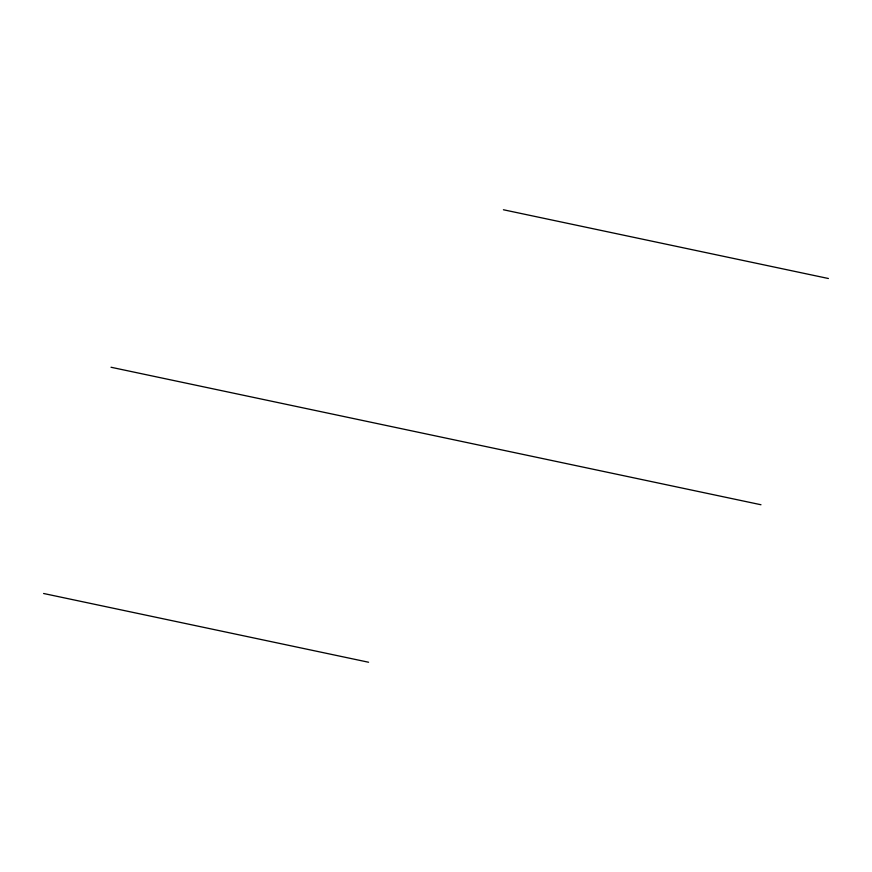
<?xml version="1.0" encoding="UTF-8"?>
<svg xmlns="http://www.w3.org/2000/svg" width="872" height="872" viewBox="0 0 872 872"><rect width="100%" height="100%" fill="white"/><g stroke="black" fill="none" stroke-linecap="round" stroke-linejoin="round"><path stroke-width="1.31" d="M503.427 209.76L828.4 278.506M111.027 367.254L760.973 504.746M43.6 593.494L368.573 662.24"/></g></svg>
